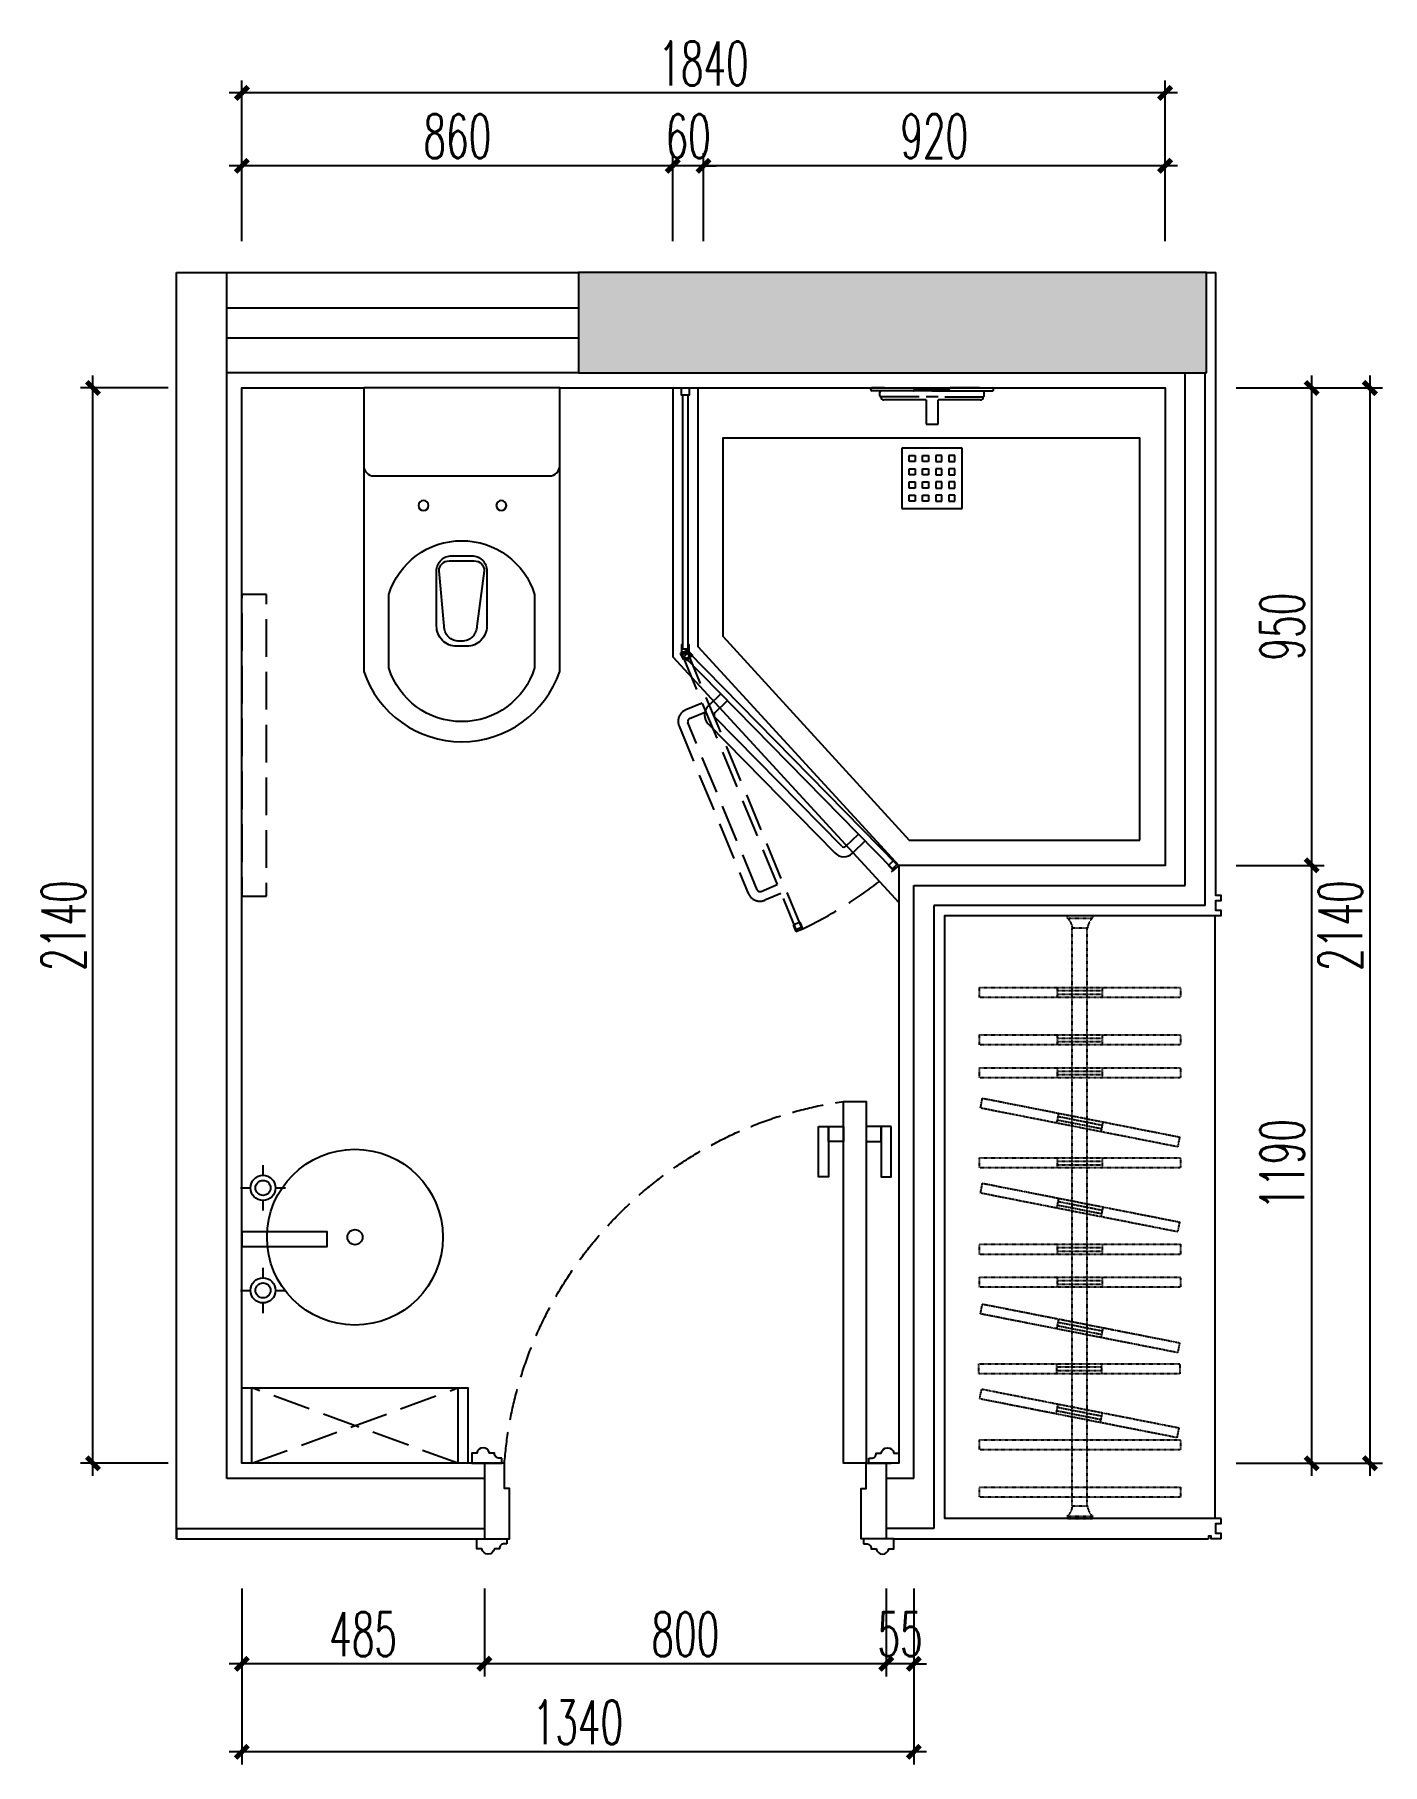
# Model space of a CAD drawing. Header units: inches. Extents: x 24920 to 61775, y 10942 to 38819.
# Drawn here: x 45082 to 47765, y 28575 to 32017 of the extents above; entities that cross this region are included whole.
import ezdxf

# ---------------------------------------------------------------- set-up
doc = ezdxf.new("R2010")
doc.units = ezdxf.units.IN
doc.header["$MEASUREMENT"] = 0
doc.header["$PDMODE"] = 1
doc.linetypes.add('DASH', pattern=[0.35, 0.25, -0.1])
doc.linetypes.add('M-HIDDEN', pattern=[1.875, 1.25, -0.625])
for name, color, linetype in [('BS-SHORT CABINET', 40, 'Continuous'), ('COLUMN', 200, 'Continuous'), ('DOOR', 60, 'Continuous'), ('Doors', 60, 'Continuous'), ('DS-4BS-FINISH', 20, 'Continuous'), ('DS-HIGH-CABINET', 40, 'Continuous'), ('FF-FIXT', 2, 'Continuous'), ('FF-FURN', 51, 'Continuous'), ('FINSH--GLASS', 14, 'Continuous'), ('STAIR', 30, 'Continuous'), ('WALL', 2, 'Continuous'), ('WINDOW', 4, 'Continuous')]:
    doc.layers.add(name, color=color, linetype=linetype)
doc.styles.add('DIM', font='simplex.shx', dxfattribs={"width": 0.6, "bigfont": 'extfont.shx'})
doc.dimstyles.new('1比25', dxfattribs={"dimscale": 25, "dimtxt": 3.5, "dimasz": 1, "dimexe": 1, "dimexo": 1, "dimgap": 0.6, "dimtad": 1, "dimdec": 0, "dimrnd": 5, "dimzin": 0, "dimdsep": 46, "dimtxsty": 'DIM', "dimblk": 'ARCHTICK', "dimcen": 0.09, "dimdle": 1, "dimclrd": 1, "dimclre": 1, "dimclrt": 1, "dimadec": 0, "dimazin": 0, "dimtfac": 1, "dimtdec": 0, "dimtix": 1, "dimtmove": 2, "dimatfit": 3, "dimldrblk": '引线箭头（自定义）', "dimfxl": 0, "dimtolj": 1, "dimtzin": 0, "dimarcsym": 0})

# ---------------------------------------------------------------- blocks, each defined once
blk = doc.blocks.new('EWDRGTFH')
for p, q in [((242785.8, 254771.4), (242785.8, 254796.6)), ((242789.4, 254799), (242788.2, 254799)), ((242791.8, 254676.6), (242791.8, 254796.6)), ((242801.4, 254780.7), (242794.2, 254780.7)), ((242803.8, 254778.8), (242803.8, 254778.8)), ((242785.8, 254771.4), (242785.8, 254713.5)), ((242803.8, 254702.3), (242803.8, 254778.3)), ((242809.8, 254772.8), (242809.8, 254688.8)), ((242789.4, 254711.1), (242788.2, 254711.1)), ((242788.2, 254642.1), (242788.2, 254711.1)), ((242791.8, 254676.6), (242791.8, 254556.6)), ((242803.8, 254688.8), (242803.8, 254664.8)), ((242857.8, 254688.8), (242809.8, 254688.8)), ((242857.8, 254664.8), (242857.8, 254688.8)), ((242789.4, 254642.1), (242788.2, 254642.1)), ((242803.8, 254650.9), (242803.8, 254574.8)), ((242809.8, 254664.8), (242857.8, 254664.8)), ((242809.8, 254664.8), (242809.8, 254580.8)), ((242785.8, 254581.8), (242785.8, 254639.7)), ((242785.8, 254581.8), (242785.8, 254556.6)), ((242801.4, 254572.9), (242794.2, 254572.9)), ((242803.8, 254574.8), (242803.8, 254574.8)), ((242789.4, 254554.7), (242788.2, 254554.7))]:
    blk.add_line(p, q)
at = {"ltscale": 3}
for p, q in [((242905.8, 254736.8), (242905.8, 254616.8)), ((243025.8, 254736.8), (242905.8, 254736.8)), ((243025.8, 254616.8), (243025.8, 254736.8)), ((242905.8, 254616.8), (243025.8, 254616.8))]:
    blk.add_line(p, q, dxfattribs=at)
at = {"color": 250}
for p, q in [((242920.2, 254722.4), (242920.2, 254710.4)), ((242932.2, 254722.4), (242920.2, 254722.4)), ((242920.2, 254710.4), (242932.2, 254710.4)), ((242932.2, 254710.4), (242932.2, 254722.4)), ((242946.6, 254722.4), (242946.6, 254710.4)), ((242958.6, 254722.4), (242946.6, 254722.4)), ((242946.6, 254710.4), (242958.6, 254710.4)), ((242958.6, 254710.4), (242958.6, 254722.4)), ((242973, 254722.4), (242973, 254710.4)), ((242985, 254722.4), (242973, 254722.4)), ((242973, 254710.4), (242985, 254710.4)), ((242985, 254710.4), (242985, 254722.4)), ((242999.4, 254722.4), (242999.4, 254710.4)), ((243011.4, 254722.4), (242999.4, 254722.4)), ((242999.4, 254710.4), (243011.4, 254710.4)), ((243011.4, 254710.4), (243011.4, 254722.4)), ((242920.2, 254696), (242920.2, 254684)), ((242932.2, 254696), (242920.2, 254696)), ((242920.2, 254684), (242932.2, 254684)), ((242932.2, 254684), (242932.2, 254696)), ((242946.6, 254696), (242946.6, 254684)), ((242958.6, 254696), (242946.6, 254696)), ((242946.6, 254684), (242958.6, 254684)), ((242958.6, 254684), (242958.6, 254696)), ((242973, 254696), (242973, 254684)), ((242985, 254696), (242973, 254696)), ((242973, 254684), (242985, 254684)), ((242985, 254684), (242985, 254696)), ((242999.4, 254696), (242999.4, 254684)), ((243011.4, 254696), (242999.4, 254696)), ((242999.4, 254684), (243011.4, 254684)), ((243011.4, 254684), (243011.4, 254696)), ((242920.2, 254657.6), (242920.2, 254669.6)), ((242920.2, 254669.6), (242932.2, 254669.6)), ((242932.2, 254657.6), (242920.2, 254657.6)), ((242920.2, 254631.2), (242920.2, 254643.2)), ((242920.2, 254643.2), (242932.2, 254643.2)), ((242932.2, 254669.6), (242932.2, 254657.6)), ((242932.2, 254643.2), (242932.2, 254631.2)), ((242946.6, 254657.6), (242946.6, 254669.6)), ((242946.6, 254669.6), (242958.6, 254669.6)), ((242958.6, 254657.6), (242946.6, 254657.6)), ((242946.6, 254631.2), (242946.6, 254643.2)), ((242946.6, 254643.2), (242958.6, 254643.2)), ((242958.6, 254669.6), (242958.6, 254657.6)), ((242958.6, 254643.2), (242958.6, 254631.2)), ((242973, 254657.6), (242973, 254669.6)), ((242973, 254669.6), (242985, 254669.6)), ((242985, 254657.6), (242973, 254657.6)), ((242973, 254631.2), (242973, 254643.2)), ((242973, 254643.2), (242985, 254643.2)), ((242985, 254669.6), (242985, 254657.6)), ((242985, 254643.2), (242985, 254631.2)), ((242999.4, 254657.6), (242999.4, 254669.6)), ((242999.4, 254669.6), (243011.4, 254669.6)), ((243011.4, 254657.6), (242999.4, 254657.6)), ((242999.4, 254631.2), (242999.4, 254643.2)), ((242999.4, 254643.2), (243011.4, 254643.2)), ((243011.4, 254669.6), (243011.4, 254657.6)), ((243011.4, 254643.2), (243011.4, 254631.2)), ((242932.2, 254631.2), (242920.2, 254631.2)), ((242958.6, 254631.2), (242946.6, 254631.2)), ((242985, 254631.2), (242973, 254631.2)), ((243011.4, 254631.2), (242999.4, 254631.2))]:
    blk.add_line(p, q, dxfattribs=at)
for centre, major_axis, start_param, end_param in [((242788.2, 254796.6), (1.7, -1.7), 2.356194, 3.926991), ((242789.4, 254796.6), (-1.7, -1.7), 2.356194, 3.926991), ((242794.2, 254778.3), (1.7, -1.7), 2.356194, 3.926991), ((242801.4, 254778.3), (-1.7, -1.7), 2.356194, 3.926991), ((242803.8, 254772.8), (4.24, -4.24), 0.785398, 2.356194), ((242788.2, 254713.5), (-1.7, -1.7), 5.497787, 7.068583), ((242789.4, 254713.5), (1.7, -1.7), -0.785398, 0.785398), ((242788.2, 254639.7), (-1.7, -1.7), 3.926991, 5.497787), ((242789.4, 254639.7), (-1.7, -1.7), 2.356194, 3.926991), ((242794.2, 254575.3), (1.7, -1.7), 3.926991, 5.497787), ((242801.4, 254575.3), (1.7, -1.7), -0.785398, 0.785398), ((242803.8, 254580.8), (4.24, -4.24), -0.785398, 0.785398), ((242803.8, 254580.8), (4.24, -4.24), -0.785398, 0.785398), ((242788.2, 254557.1), (1.7, -1.7), 3.926991, 5.497787), ((242789.4, 254557.1), (-1.7, -1.7), 0.785398, 2.356194)]:
    blk.add_ellipse(centre, major_axis=major_axis, ratio=1, start_param=start_param, end_param=end_param)
blk = doc.blocks.new('*U173')
at = {"layer": 'DOOR'}
for points in [[(45354, 28435.5), (45354, 28415.5), (45454, 28415.5), (45454, 28435.5)], [(45384, 28415.5), (45354, 28415.5), (45354, 28385.5), (45384, 28385.5)], [(46024, 28340.5), (46024, 28385.5), (45304, 28385.5), (45304, 28340.5)], [(45384, 28310.5), (45354, 28310.5), (45354, 28340.5), (45384, 28340.5)], [(45354, 28290.5), (45354, 28310.5), (45454, 28310.5), (45454, 28290.5)]]:
    blk.add_lwpolyline(points, close=True, dxfattribs=at)
at = {"layer": 'DOOR', "color": 8, "linetype": 'DASH', "ltscale": 250}
blk.add_arc((46085.2, 28273.8), 789.1, 94.4448, 171.8599, dxfattribs=at)
at = {"layer": 'Doors'}
for points in [[(46014.1, 29065.5), (46014.1, 29070.5, 0.440124), (46003.8, 29080.5), (46003.8, 29090.5, -0.842086), (46003.8, 29115.5), (46003.8, 29125.5), (46024.1, 29125.5), (46024.1, 29065.5)], [(46184.1, 29055.5), (46184.1, 29060.5, -0.440124), (46194.3, 29070.5), (46194.3, 29080.5, 0.842086), (46194.3, 29105.5), (46194.3, 29115.5), (46174.1, 29115.5), (46174.1, 29055.5)], [(46014.1, 28335.5), (46014.1, 28330.5, -0.440124), (46003.8, 28320.5), (46003.8, 28310.5, 0.842086), (46003.8, 28285.5), (46003.8, 28275.5), (46024.1, 28275.5), (46024.1, 28335.5)], [(46184.1, 28345.5), (46184.1, 28340.5, 0.440124), (46194.3, 28330.5), (46194.3, 28320.5, -0.842086), (46194.3, 28295.5), (46194.3, 28285.5), (46174.1, 28285.5), (46174.1, 28345.5)]]:
    blk.add_lwpolyline(points, format="xyb", close=True, dxfattribs=at)
for points in [[(46174.1, 29100.5), (46174.1, 29050.5), (46074.1, 29050.5), (46074.1, 29060.5), (46024, 29060.5), (46024, 29110.5), (46024.1, 29110.5), (46024.1, 29100.5)], [(46174.1, 28300.5), (46174.1, 28350.5), (46074.1, 28350.5), (46074.1, 28340.5), (46024, 28340.5), (46024, 28290.5), (46024.1, 28290.5), (46024.1, 28300.5)]]:
    blk.add_lwpolyline(points, close=True, dxfattribs=at)
blk = doc.blocks.new('j7887')
at = {"layer": 'DOOR'}
for p, q in [((67511.1, 24214.9, 0), (67151.1, 24214.9, 0)), ((67126.1, 24154.9, 0), (67126.1, 24189.9, 0)), ((67126.1, 24154.9, 0), (67126.1, 24189.9, 0)), ((67145.1, 24189.9, 0), (67145.1, 24154.9, 0)), ((67151.1, 24195.9, 0), (67511.1, 24195.9, 0)), ((67517.1, 24189.9, 0), (67517.1, 24154.9, 0)), ((67536.1, 24154.9, 0), (67536.1, 24189.9, 0))]:
    blk.add_line(p, q, dxfattribs=at)
at = {"layer": 'DOOR', "elevation": 0}
for points in [[(67044.3, 24141.3), (67058.3, 24141.3), (67058.3, 24156.3), (67044.3, 24156.3)], [(67048.3, 24154.9), (67048.3, 24142.8), (67640.3, 24142.8), (67640.3, 24154.9)], [(67644.3, 24141.3), (67630.3, 24141.3), (67630.3, 24156.3), (67644.3, 24156.3)]]:
    blk.add_lwpolyline(points, close=True, dxfattribs=at)
at = {"layer": 'DOOR'}
for centre, radius, start, end in [((67151.1, 24189.9, 0), 25, 90, 180), ((67511.1, 24189.9, 0), 25, 0, 90), ((67151.1, 24189.9, 0), 6, 90, 180), ((67511.1, 24189.9, 0), 6, 0, 90)]:
    blk.add_arc(centre, radius, start, end, dxfattribs=at)
blk = doc.blocks.new('A$C68853E70')
at = {"color": 251}
blk.add_wipeout([(0, 195), (0, -195), (564, -195), (591.7, -183.3), (614.9, -169.5), (641.2, -148), (661.7, -125.1), (677.5, -100.9), (692.4, -68.6), (701.6, -31.5), (703.4, 15.6), (701, 35.8), (696.2, 55.8), (680.6, 95.7), (650.2, 139.6), (614.2, 169.8), (578.6, 189.2), (564, 195)], dxfattribs=at)
blk.add_lwpolyline([(0, 195), (564, 195, -0.717949), (564, -195), (0, -195)], format="xyb")
for points in [[(0, -195), (0, 195), (155, 195, -0.414214), (175, 175), (175, -175, -0.414214), (155, -195)], [(557.1, 145), (410.9, 145, 0.737464), (410.9, -145), (557.1, -145, 0.737464)]]:
    blk.add_lwpolyline(points, format="xyb", close=True)
at = {"color": 8}
for points in [[(334, 20), (334, -20, 0.414214), (364, -50), (474, -50, 0.414214), (514, -10), (514, 10, 0.414214), (474, 50), (364, 50, 0.414214)], [(344, 25), (344, -25, 0.414214), (364, -45), (474, -30, 0.414214), (504, 0), (504, 5, 0.414214), (474, 35), (364, 45, 0.414214)]]:
    blk.add_lwpolyline(points, format="xyb", close=True, dxfattribs=at)
for centre in [(234, 76.1), (234, -78.9)]:
    blk.add_circle(centre, 10, dxfattribs=at)
blk = doc.blocks.new('23')
at = {"layer": 'DOOR', "color": 250, "linetype": 'DASH', "ltscale": 300}
for p, q in [((67121.5, 24466.2), (66864.7, 24213.9)), ((66878, 24200.4), (67134.8, 24452.7)), ((67143.3, 24452.6), (67167.8, 24427.6)), ((67181.4, 24440.9), (67156.9, 24465.9)), ((66888.9, 24153.6), (66864.4, 24178.6)), ((66888.9, 24153.6), (66864.4, 24178.6)), ((66877.9, 24191.9), (66902.5, 24166.9))]:
    blk.add_line(p, q, dxfattribs=at)
for points in [[(66833.4, 24099.1), (66841.9, 24090.5), (67264.2, 24505.4), (67255.8, 24514)], [(67268.1, 24507.1), (67258.1, 24497.3), (67247.6, 24508), (67257.6, 24517.8)], [(66840.1, 24086.7), (66850.1, 24096.5), (66839.6, 24107.2), (66829.6, 24097.4)]]:
    blk.add_lwpolyline(points, close=True, dxfattribs=at)
for centre, radius, start, end in [((67139, 24448.4), 25, 44.4902, 134.4902), ((67139, 24448.4), 6, 44.4902, 134.4902), ((66882.2, 24196.1), 25, 134.4902, 224.4902), ((66882.2, 24196.1), 6, 134.4902, 224.4902)]:
    blk.add_arc(centre, radius, start, end, dxfattribs=at)
blk = doc.blocks.new('_ArchTick')
at = {"color": 0, "linetype": 'ByBlock', "const_width": 0.4}
blk.add_lwpolyline([(-0.5, -0.5), (0.5, 0.5)], dxfattribs=at)
blk = doc.blocks.new('*D953')
at = {"color": 1, "lineweight": -2, "transparency": 16777216}
for p, q in [((47552, 30577.9), (47727, 30577.9)), ((47702, 29362.9), (47702, 30602.9)), ((47552, 29387.9), (47727, 29387.9))]:
    blk.add_line(p, q, dxfattribs=at)
at = {"layer": 'Defpoints', "color": 0, "transparency": 16777216}
for p in [(46919.6, 30577.9), (47702, 30577.9), (46880.2, 29387.9)]:
    blk.add_point(p, dxfattribs=at)
at = {"color": 1, "lineweight": -2, "transparency": 16777216, "xscale": 25, "yscale": 25, "zscale": 25}
for p, rotation in [((47702, 30577.9), 90), ((47702, 29387.9), 270)]:
    blk.add_blockref('_ArchTick', p, dxfattribs=dict(at, rotation=rotation))
at = {"color": 1, "transparency": 16777216, "insert": (47643.2, 29982.9), "char_height": 87.5, "attachment_point": 5, "rotation": 90, "style": 'DIM'}
blk.add_mtext('\\A1;1190', dxfattribs=at)
blk = doc.blocks.new('引线箭头（自定义）')
at = {"linetype": 'ByBlock', "lineweight": -2}
h = blk.add_hatch(color=8, dxfattribs=at)
h.dxf.hatch_style = 1
h.paths.add_polyline_path([(-1.2, -0.96), (-0.31, 0), (-1.2, 0.96), (-0.91, 1.21), (0, 0), (-0.91, -1.21)])
at = {"color": 0, "linetype": 'ByBlock', "lineweight": -2}
blk.add_line((-0.31, 0), (-4.75, 0), dxfattribs=at)
blk.add_lwpolyline([(-1.2, -0.96), (-0.31, 0), (-1.2, 0.96), (-0.91, 1.21), (0, 0), (-0.91, -1.21)], close=True, dxfattribs=at)
blk = doc.blocks.new('*D954')
at = {"color": 1, "lineweight": -2, "transparency": 16777216}
for p, q in [((47702, 30552.9), (47702, 31552.9)), ((47552, 31527.9), (47727, 31527.9)), ((47552, 30577.9), (47727, 30577.9))]:
    blk.add_line(p, q, dxfattribs=at)
at = {"layer": 'Defpoints', "color": 0, "transparency": 16777216}
for p in [(47410.2, 31527.9), (47702, 31527.9), (46919.6, 30577.9)]:
    blk.add_point(p, dxfattribs=at)
at = {"color": 1, "lineweight": -2, "transparency": 16777216, "xscale": 25, "yscale": 25, "zscale": 25}
for p, rotation in [((47702, 31527.9), 90), ((47702, 30577.9), 270)]:
    blk.add_blockref('_ArchTick', p, dxfattribs=dict(at, rotation=rotation))
at = {"color": 1, "transparency": 16777216, "insert": (47643.2, 31052.9), "char_height": 87.5, "attachment_point": 5, "rotation": 90, "style": 'DIM'}
blk.add_mtext('\\A1;950', dxfattribs=at)
blk = doc.blocks.new('*D955')
at = {"color": 1, "lineweight": -2, "transparency": 16777216}
for p, q in [((46491.4, 31820.1), (46491.4, 31995.1)), ((47410.2, 31820.1), (47410.2, 31995.1)), ((47435.2, 31970.1), (46466.4, 31970.1))]:
    blk.add_line(p, q, dxfattribs=at)
at = {"layer": 'Defpoints', "color": 0, "transparency": 16777216}
for p in [(46491.4, 31970.1), (46491.4, 31527.9), (47410.2, 31527.9)]:
    blk.add_point(p, dxfattribs=at)
at = {"color": 1, "lineweight": -2, "transparency": 16777216, "xscale": 25, "yscale": 25, "zscale": 25, "rotation": 180}
blk.add_blockref('_ArchTick', (46491.4, 31970.1), dxfattribs=at)
at = {"color": 1, "lineweight": -2, "transparency": 16777216, "xscale": 25, "yscale": 25, "zscale": 25}
blk.add_blockref('_ArchTick', (47410.2, 31970.1), dxfattribs=at)
at = {"color": 1, "transparency": 16777216, "insert": (46950.8, 32028.9), "char_height": 87.5, "attachment_point": 5, "style": 'DIM'}
blk.add_mtext('\\A1;920', dxfattribs=at)
blk = doc.blocks.new('*D956')
at = {"color": 1, "lineweight": -2, "transparency": 16777216}
for p, q in [((46430.2, 31820.1), (46430.2, 31995.1)), ((46491.4, 31820.1), (46491.4, 31995.1)), ((46430.2, 31970.1), (46405.2, 31970.1)), ((46491.4, 31970.1), (46430.2, 31970.1)), ((46491.4, 31970.1), (46516.4, 31970.1))]:
    blk.add_line(p, q, dxfattribs=at)
at = {"layer": 'Defpoints', "color": 0, "transparency": 16777216}
for p in [(46430.2, 31970.1), (46430.2, 31527.9), (46491.4, 31527.9)]:
    blk.add_point(p, dxfattribs=at)
at = {"color": 1, "lineweight": -2, "transparency": 16777216, "xscale": 25, "yscale": 25, "zscale": 25}
blk.add_blockref('_ArchTick', (46430.2, 31970.1), dxfattribs=at)
at = {"color": 1, "lineweight": -2, "transparency": 16777216, "xscale": 25, "yscale": 25, "zscale": 25, "rotation": 180}
blk.add_blockref('_ArchTick', (46491.4, 31970.1), dxfattribs=at)
at = {"color": 1, "transparency": 16777216, "insert": (46460.8, 32028.9), "char_height": 87.5, "attachment_point": 5, "style": 'DIM'}
blk.add_mtext('\\A1;60', dxfattribs=at)
blk = doc.blocks.new('*D957')
at = {"color": 1, "lineweight": -2, "transparency": 16777216}
for p, q in [((45572.5, 31820.1), (45572.5, 31995.1)), ((46430.2, 31820.1), (46430.2, 31995.1)), ((46455.2, 31970.1), (45547.5, 31970.1))]:
    blk.add_line(p, q, dxfattribs=at)
at = {"layer": 'Defpoints', "color": 0, "transparency": 16777216}
for p in [(45572.5, 31970.1), (45572.5, 31527.9), (46430.2, 31527.9)]:
    blk.add_point(p, dxfattribs=at)
at = {"color": 1, "lineweight": -2, "transparency": 16777216, "xscale": 25, "yscale": 25, "zscale": 25, "rotation": 180}
blk.add_blockref('_ArchTick', (45572.5, 31970.1), dxfattribs=at)
at = {"color": 1, "lineweight": -2, "transparency": 16777216, "xscale": 25, "yscale": 25, "zscale": 25}
blk.add_blockref('_ArchTick', (46430.2, 31970.1), dxfattribs=at)
at = {"color": 1, "transparency": 16777216, "insert": (46001.4, 32028.9), "char_height": 87.5, "attachment_point": 5, "style": 'DIM'}
blk.add_mtext('\\A1;860', dxfattribs=at)
blk = doc.blocks.new('*D958')
at = {"color": 1, "lineweight": -2, "transparency": 16777216}
for p, q in [((46855.2, 29138.9), (46855.2, 28963.9)), ((46910.2, 29138.9), (46910.2, 28963.9)), ((46855.2, 28988.9), (46830.2, 28988.9)), ((46910.2, 28988.9), (46855.2, 28988.9)), ((46910.2, 28988.9), (46935.2, 28988.9))]:
    blk.add_line(p, q, dxfattribs=at)
at = {"layer": 'Defpoints', "color": 0, "transparency": 16777216}
for p in [(46855.2, 29357.9), (46910.2, 29357.9), (46855.2, 28988.9)]:
    blk.add_point(p, dxfattribs=at)
at = {"color": 1, "lineweight": -2, "transparency": 16777216, "xscale": 25, "yscale": 25, "zscale": 25}
blk.add_blockref('_ArchTick', (46855.2, 28988.9), dxfattribs=at)
at = {"color": 1, "lineweight": -2, "transparency": 16777216, "xscale": 25, "yscale": 25, "zscale": 25, "rotation": 180}
blk.add_blockref('_ArchTick', (46910.2, 28988.9), dxfattribs=at)
at = {"color": 1, "transparency": 16777216, "insert": (46882.7, 29047.6), "char_height": 87.5, "attachment_point": 5, "style": 'DIM'}
blk.add_mtext('\\A1;55', dxfattribs=at)
blk = doc.blocks.new('*D959')
at = {"color": 1, "lineweight": -2, "transparency": 16777216}
for p, q in [((46055.2, 29138.9), (46055.2, 28963.9)), ((46855.2, 29138.9), (46855.2, 28963.9)), ((46880.2, 28988.9), (46030.2, 28988.9))]:
    blk.add_line(p, q, dxfattribs=at)
at = {"layer": 'Defpoints', "color": 0, "transparency": 16777216}
for p in [(46855.2, 29357.9), (46055.2, 29307.9), (46055.2, 28988.9)]:
    blk.add_point(p, dxfattribs=at)
at = {"color": 1, "lineweight": -2, "transparency": 16777216, "xscale": 25, "yscale": 25, "zscale": 25, "rotation": 180}
blk.add_blockref('_ArchTick', (46055.2, 28988.9), dxfattribs=at)
at = {"color": 1, "lineweight": -2, "transparency": 16777216, "xscale": 25, "yscale": 25, "zscale": 25}
blk.add_blockref('_ArchTick', (46855.2, 28988.9), dxfattribs=at)
at = {"color": 1, "transparency": 16777216, "insert": (46455.2, 29047.6), "char_height": 87.5, "attachment_point": 5, "style": 'DIM'}
blk.add_mtext('\\A1;800', dxfattribs=at)
blk = doc.blocks.new('*D960')
at = {"color": 1, "lineweight": -2, "transparency": 16777216}
for p, q in [((45572.5, 29138.9), (45572.5, 28963.9)), ((46055.2, 29138.9), (46055.2, 28963.9)), ((46080.2, 28988.9), (45547.5, 28988.9))]:
    blk.add_line(p, q, dxfattribs=at)
at = {"layer": 'Defpoints', "color": 0, "transparency": 16777216}
for p in [(45572.5, 29387.9), (46055.2, 29307.9), (45572.5, 28988.9)]:
    blk.add_point(p, dxfattribs=at)
at = {"color": 1, "lineweight": -2, "transparency": 16777216, "xscale": 25, "yscale": 25, "zscale": 25, "rotation": 180}
blk.add_blockref('_ArchTick', (45572.5, 28988.9), dxfattribs=at)
at = {"color": 1, "lineweight": -2, "transparency": 16777216, "xscale": 25, "yscale": 25, "zscale": 25}
blk.add_blockref('_ArchTick', (46055.2, 28988.9), dxfattribs=at)
at = {"color": 1, "transparency": 16777216, "insert": (45813.9, 29047.6), "char_height": 87.5, "attachment_point": 5, "style": 'DIM'}
blk.add_mtext('\\A1;485', dxfattribs=at)
blk = doc.blocks.new('*D961')
at = {"color": 1, "lineweight": -2, "transparency": 16777216}
for p, q in [((45572.5, 28963.7), (45572.5, 28788.7)), ((46910.2, 28963.7), (46910.2, 28788.7)), ((46935.2, 28813.7), (45547.5, 28813.7))]:
    blk.add_line(p, q, dxfattribs=at)
at = {"layer": 'Defpoints', "color": 0, "transparency": 16777216}
for p in [(45572.5, 29051.4), (46910.2, 29051.4), (45572.5, 28813.7)]:
    blk.add_point(p, dxfattribs=at)
at = {"color": 1, "lineweight": -2, "transparency": 16777216, "xscale": 25, "yscale": 25, "zscale": 25, "rotation": 180}
blk.add_blockref('_ArchTick', (45572.5, 28813.7), dxfattribs=at)
at = {"color": 1, "lineweight": -2, "transparency": 16777216, "xscale": 25, "yscale": 25, "zscale": 25}
blk.add_blockref('_ArchTick', (46910.2, 28813.7), dxfattribs=at)
at = {"color": 1, "transparency": 16777216, "insert": (46241.4, 28872.4), "char_height": 87.5, "attachment_point": 5, "style": 'DIM'}
blk.add_mtext('\\A1;1340', dxfattribs=at)
blk = doc.blocks.new('*D962')
at = {"color": 1, "lineweight": -2, "transparency": 16777216}
for p, q in [((47817.8, 31552.9), (47817.8, 29362.9)), ((47667.8, 31527.9), (47842.8, 31527.9)), ((47667.8, 29387.9), (47842.8, 29387.9))]:
    blk.add_line(p, q, dxfattribs=at)
at = {"layer": 'Defpoints', "color": 0, "transparency": 16777216}
for p in [(47611.7, 31527.9), (47611.7, 29387.9), (47817.8, 29387.9)]:
    blk.add_point(p, dxfattribs=at)
at = {"color": 1, "lineweight": -2, "transparency": 16777216, "xscale": 25, "yscale": 25, "zscale": 25}
for p, rotation in [((47817.8, 31527.9), 90), ((47817.8, 29387.9), 270)]:
    blk.add_blockref('_ArchTick', p, dxfattribs=dict(at, rotation=rotation))
at = {"color": 1, "transparency": 16777216, "insert": (47759, 30457.9), "char_height": 87.5, "attachment_point": 5, "rotation": 90, "style": 'DIM'}
blk.add_mtext('\\A1;2140', dxfattribs=at)
blk = doc.blocks.new('*D1245')
at = {"color": 1, "lineweight": -2, "transparency": 16777216}
for p, q in [((45276.1, 29362.9), (45276.1, 31552.9)), ((45426.1, 31527.9), (45251.1, 31527.9)), ((45426.1, 29387.9), (45251.1, 29387.9))]:
    blk.add_line(p, q, dxfattribs=at)
at = {"layer": 'Defpoints', "color": 0, "transparency": 16777216}
for p in [(45276.1, 31527.9), (45572.5, 31527.9), (45572.5, 29387.9)]:
    blk.add_point(p, dxfattribs=at)
at = {"color": 1, "lineweight": -2, "transparency": 16777216, "xscale": 25, "yscale": 25, "zscale": 25}
for p, rotation in [((45276.1, 31527.9), 90), ((45276.1, 29387.9), 270)]:
    blk.add_blockref('_ArchTick', p, dxfattribs=dict(at, rotation=rotation))
at = {"color": 1, "transparency": 16777216, "insert": (45217.3, 30457.9), "char_height": 87.5, "attachment_point": 5, "rotation": 90, "style": 'DIM'}
blk.add_mtext('\\A1;2140', dxfattribs=at)
blk = doc.blocks.new('*D1448')
at = {"color": 1, "lineweight": -2, "transparency": 16777216}
for p, q in [((45572.5, 31965), (45572.5, 32140)), ((47410.2, 31965), (47410.2, 32140)), ((47435.2, 32115), (45547.5, 32115))]:
    blk.add_line(p, q, dxfattribs=at)
at = {"layer": 'Defpoints', "color": 0, "transparency": 16777216}
for p in [(45572.5, 32115), (45572.5, 31907.6), (47410.2, 31907.6)]:
    blk.add_point(p, dxfattribs=at)
at = {"color": 1, "lineweight": -2, "transparency": 16777216, "xscale": 25, "yscale": 25, "zscale": 25, "rotation": 180}
blk.add_blockref('_ArchTick', (45572.5, 32115), dxfattribs=at)
at = {"color": 1, "lineweight": -2, "transparency": 16777216, "xscale": 25, "yscale": 25, "zscale": 25}
blk.add_blockref('_ArchTick', (47410.2, 32115), dxfattribs=at)
at = {"color": 1, "transparency": 16777216, "insert": (46491.4, 32173.8), "char_height": 87.5, "attachment_point": 5, "style": 'DIM'}
blk.add_mtext('\\A1;1840', dxfattribs=at)
blk = doc.blocks.new('ehgrehs')
h = blk.add_hatch(color=8)
h.dxf.hatch_style = 1
h.paths.add_polyline_path([(47492.7, 31557.9), (47492.7, 31757.5), (46242.7, 31757.5), (46242.7, 31557.9)])
at = {"color": 3}
for p, q in [((47492.7, 31757.5), (47511.5, 31757.5)), ((45442.5, 29257.9), (45442.5, 29237.9))]:
    blk.add_line(p, q, dxfattribs=at)
at = {"layer": 'BS-SHORT CABINET', "color": 250, "linetype": 'DASH', "ltscale": 300}
for p, q in [((46002.5, 29387.9), (45592.5, 29537.9)), ((45592.5, 29387.9), (46002.5, 29537.9))]:
    blk.add_line(p, q, dxfattribs=at)
at = {"layer": 'BS-SHORT CABINET'}
for points in [[(45572.5, 29387.9), (45572.5, 29537.9), (46022.5, 29537.9), (46022.5, 29387.9)], [(45592.5, 29387.9), (45592.5, 29537.9), (46002.5, 29537.9), (46002.5, 29387.9)]]:
    blk.add_lwpolyline(points, close=True, dxfattribs=at)
at = {"layer": 'COLUMN', "color": 4}
blk.add_line((45442.5, 31757.9), (45442.5, 31757.9), dxfattribs=at)
at = {"layer": 'DOOR', "color": 250, "linetype": 'DASH', "ltscale": 300}
blk.add_arc((46321.5, 31214.9), 847.3, 295.7354, 311.2572, dxfattribs=at)
at = {"layer": 'DS-4BS-FINISH', "color": 3}
blk.add_line((45442.5, 29237.9), (46050.2, 29237.9), dxfattribs=at)
for points in [[(47521.5, 29277.9), (46971.5, 29277.9), (46971.5, 30477.9), (47521.5, 30477.9), (47521.5, 30487.9), (47511.5, 30487.9), (47511.5, 30507.9), (47521.5, 30507.9), (47521.5, 30517.9), (47511.5, 30517.9), (47511.5, 31757.5)], [(46050.2, 29387.9), (45572.5, 29387.9), (45572.5, 31527.9), (47410.2, 31527.9), (47410.2, 30577.9), (46880.2, 30577.9), (46880.2, 29387.9), (46869.1, 29387.9)], [(47521.5, 29237.9), (47521.5, 29247.9), (47511.5, 29247.9), (47511.5, 29267.9), (47521.5, 29267.9), (47521.5, 29277.9)], [(46869.1, 29237.9), (47496.6, 29237.9)], [(47521.5, 29237.9), (47501.6, 29237.9), (47501.6, 29242.9), (47496.6, 29242.9), (47496.6, 29237.9)]]:
    blk.add_lwpolyline(points, dxfattribs=at)
at = {"layer": 'DS-HIGH-CABINET', "color": 45, "linetype": 'M-HIDDEN', "ltscale": 0.05}
for p, q in [((47215.9, 30472.9), (47265.9, 30472.9)), ((47224.4, 30452.9), (47224.4, 29302.9)), ((47254.4, 30452.9), (47254.4, 29302.9)), ((47195.9, 30315), (47195.9, 30335)), ((47195.9, 30328.5), (47285.9, 30328.5)), ((47285.9, 30315), (47285.9, 30335)), ((47195.9, 30321.5), (47285.9, 30321.5)), ((47195.9, 30220.6), (47195.9, 30240.6)), ((47195.9, 30234.1), (47285.9, 30234.1)), ((47195.9, 30227.1), (47285.9, 30227.1)), ((47285.9, 30220.6), (47285.9, 30240.6)), ((47195.9, 30155.1), (47195.9, 30175.1)), ((47195.9, 30168.6), (47285.9, 30168.6)), ((47195.9, 30161.6), (47285.9, 30161.6)), ((47285.9, 30155.1), (47285.9, 30175.1)), ((47194.8, 30064.9), (47198.6, 30084.6)), ((47196, 30071.3), (47284.4, 30053.9)), ((47197.4, 30078.2), (47285.7, 30060.8)), ((47283.1, 30047.6), (47287, 30067.2)), ((47195.9, 29975.6), (47195.9, 29995.6)), ((47195.9, 29989.1), (47285.9, 29989.1)), ((47285.9, 29975.6), (47285.9, 29995.6)), ((47195.9, 29982.1), (47285.9, 29982.1)), ((47194.8, 29895.7), (47198.6, 29915.4)), ((47196, 29902.1), (47284.4, 29884.7)), ((47197.4, 29909), (47285.7, 29891.6)), ((47283.1, 29878.4), (47287, 29898)), ((47195.9, 29803.7), (47195.9, 29823.7)), ((47195.9, 29817.2), (47285.9, 29817.2)), ((47285.9, 29803.7), (47285.9, 29823.7)), ((47195.9, 29810.2), (47285.9, 29810.2)), ((47195.9, 29738.1), (47195.9, 29758.1)), ((47195.9, 29751.6), (47285.9, 29751.6)), ((47195.9, 29744.6), (47285.9, 29744.6)), ((47285.9, 29738.1), (47285.9, 29758.1)), ((47194.8, 29655.4), (47198.6, 29675)), ((47196, 29661.8), (47284.4, 29644.4)), ((47197.4, 29668.7), (47285.7, 29651.3)), ((47283.1, 29638), (47287, 29657.7)), ((47194.4, 29566.1), (47194.4, 29586.1)), ((47194.4, 29579.6), (47284.4, 29579.6)), ((47194.4, 29572.6), (47284.4, 29572.6)), ((47284.4, 29566.1), (47284.4, 29586.1)), ((47193.4, 29486.2), (47197.2, 29505.8)), ((47194.6, 29492.6), (47282.9, 29475.2)), ((47196, 29499.5), (47284.3, 29482.1)), ((47281.7, 29468.8), (47285.5, 29488.5)), ((47255.9, 29302.9), (47225.9, 29302.9)), ((47215.9, 29282.9), (47265.9, 29282.9))]:
    blk.add_line(p, q, dxfattribs=at)
at = {"layer": 'DS-HIGH-CABINET'}
blk.add_line((47510.2, 29277.9), (47510.2, 30477.9), dxfattribs=at)
at = {"layer": 'DS-HIGH-CABINET', "color": 45, "linetype": 'M-HIDDEN', "ltscale": 0.05}
for points in [[(47215.9, 30472.9), (47215.9, 30477.9), (47265.9, 30477.9), (47265.9, 30472.9)], [(47255.9, 30452.9), (47225.9, 30452.9)], [(47215.9, 29282.9), (47215.9, 29277.9), (47265.9, 29277.9), (47265.9, 29282.9)]]:
    blk.add_lwpolyline(points, dxfattribs=at)
for points in [[(47040.9, 30335), (47440.9, 30335), (47440.9, 30315), (47040.9, 30315)], [(47040.9, 30240.6), (47440.9, 30240.6), (47440.9, 30220.6), (47040.9, 30220.6)], [(47040.9, 30175.1), (47440.9, 30175.1), (47440.9, 30155.1), (47040.9, 30155.1)], [(47046.6, 30114.5), (47439, 30037.3), (47435.2, 30017.7), (47042.7, 30094.8)], [(47040.9, 29995.6), (47440.9, 29995.6), (47440.9, 29975.6), (47040.9, 29975.6)], [(47046.6, 29945.3), (47439, 29868.1), (47435.2, 29848.5), (47042.7, 29925.6)], [(47040.9, 29823.7), (47440.9, 29823.7), (47440.9, 29803.7), (47040.9, 29803.7)], [(47040.9, 29758.1), (47440.9, 29758.1), (47440.9, 29738.1), (47040.9, 29738.1)], [(47046.6, 29704.9), (47439, 29627.8), (47435.2, 29608.1), (47042.7, 29685.3)], [(47039.4, 29586.1), (47439.4, 29586.1), (47439.4, 29566.1), (47039.4, 29566.1)], [(47045.1, 29535.7), (47437.6, 29458.6), (47433.8, 29438.9), (47041.3, 29516.1)], [(47040.9, 29434.8), (47440.9, 29434.8), (47440.9, 29414.8), (47040.9, 29414.8)], [(47040.9, 29340.5), (47440.9, 29340.5), (47440.9, 29320.5), (47040.9, 29320.5)]]:
    blk.add_lwpolyline(points, close=True, dxfattribs=at)
for centre, start, end in [((47197.2, 30451.1), 3.6534, 49.4767), ((47284.5, 30451.1), 130.5233, 176.3466), ((47197.2, 29304.8), 310.5233, 356.3466), ((47284.5, 29304.8), 183.6534, 229.4767)]:
    blk.add_arc(centre, 28.7, start, end, dxfattribs=at)
at = {"layer": 'FF-FIXT'}
for p, q in [((45614.6, 29961, 0.1), (45614.6, 29981, 0.1)), ((45569.6, 29936, 0.1), (45589.6, 29936, 0.1)), ((45639.6, 29936, 0.1), (45659.6, 29936, 0.1)), ((45614.6, 29891, 0.1), (45614.6, 29911, 0.1)), ((45614.6, 29757, 0.1), (45614.6, 29777, 0.1)), ((45569.6, 29732, 0.1), (45589.6, 29732, 0.1)), ((45639.6, 29732, 0.1), (45659.6, 29732, 0.1)), ((45614.6, 29687, 0.1), (45614.6, 29707, 0.1))]:
    blk.add_line(p, q, dxfattribs=at)
at = {"layer": 'FF-FIXT', "color": 250}
for points in [[(46430.2, 31527.9), (46430.2, 30992.6), (46880.2, 30504)], [(46480.2, 31527.9), (46480.2, 31013.3), (46880.2, 30577.9)]]:
    blk.add_lwpolyline(points, dxfattribs=at)
blk.add_lwpolyline([(47360.2, 30627.9), (47360.2, 31427.9), (46530.2, 31427.9), (46530.2, 31034), (46901, 30627.9)], close=True, dxfattribs=at)
at = {"layer": 'FF-FIXT'}
blk.add_lwpolyline([(45572.5, 29848.6), (45572.5, 29819.4), (45742.5, 29819.4), (45742.5, 29848.6)], close=True, dxfattribs=at)
for centre, radius in [((45797.6, 29837.9), 175), ((45614.6, 29936, 0.1), 25), ((45614.6, 29936, 0.1), 15), ((45797.6, 29837.9), 15), ((45614.6, 29732, 0.1), 25), ((45614.6, 29732, 0.1), 15)]:
    blk.add_circle(centre, radius, dxfattribs=at)
at = {"layer": 'FF-FURN', "linetype": 'DASH', "ltscale": 300, "flags": 128}
blk.add_lwpolyline([(45572.5, 30516.7), (45621.4, 30516.7), (45621.4, 31116.9), (45572.5, 31116.9)], close=True, dxfattribs=at)
at = {"layer": 'FINSH--GLASS'}
blk.add_lwpolyline([(46462.7, 31527.9), (46462.7, 31513.9), (46447.7, 31513.9), (46447.7, 31527.9)], close=True, dxfattribs=at)
for points in [[(46460.2, 31513.9), (46460.2, 31007.9), (46450.2, 31007.9), (46450.2, 31513.9)], [(46450.2, 31016.9), (46447.7, 31016.9), (46447.7, 31002.9), (46462.7, 31002.9), (46462.7, 31016.9), (46460.2, 31016.9)]]:
    blk.add_lwpolyline(points, dxfattribs=at)
at = {"layer": 'STAIR', "color": 4}
blk.add_line((45442.5, 30807.9), (45442.5, 31557.9), dxfattribs=at)
at = {"layer": 'WALL', "color": 4}
for p, q in [((45442.5, 31757.9), (45542.5, 31757.9)), ((45442.5, 30807.9), (45442.5, 31757.9)), ((45542.5, 29357.9), (45542.5, 31757.9)), ((45442.5, 29237.9), (45442.5, 31557.9)), ((47450.2, 30537.9), (47450.2, 31557.9)), ((47490.2, 30497.9), (47490.2, 31557.9)), ((46910.2, 29357.9), (46910.2, 30537.9)), ((46910.2, 30537.9), (47450.2, 30537.9)), ((47490.2, 30497.9), (46950.2, 30497.9)), ((46950.2, 30497.9), (46950.2, 29257.9)), ((46055.2, 29357.9), (45542.5, 29357.9)), ((46055.2, 29357.9), (46055.2, 29257.9)), ((46910.2, 29357.9), (46855.2, 29357.9)), ((46855.2, 29357.9), (46855.2, 29257.9)), ((45442.5, 29257.9), (46055.2, 29257.9)), ((46950.2, 29257.9), (46855.2, 29257.9))]:
    blk.add_line(p, q, dxfattribs=at)
at = {"layer": 'WALL', "color": 160}
for p in [(46242.8, 31557.9), (47242.5, 31557.9)]:
    blk.add_line(p, (47492.7, 31557.9), dxfattribs=at)
at = {"layer": 'WALL', "color": 4}
blk.add_lwpolyline([(47492.7, 31557.9), (47492.7, 31757.5), (46242.8, 31757.5), (46242.8, 31557.9)], close=True, dxfattribs=at)
at = {"layer": 'WINDOW', "color": 3}
for p, q in [((46242.8, 31687), (45542.5, 31687)), ((46242.8, 31627), (45542.5, 31627))]:
    blk.add_line(p, q, dxfattribs=at)
blk.add_lwpolyline([(45542.5, 31557.9), (45542.5, 31757.9), (46242.8, 31757.9), (46242.8, 31557.9)], close=True, dxfattribs=at)
for name, p, rotation in [('23', (43998.5, -40545), 68.01219188755812), ('j7887', (111085.7, -331.6, 0), 134.4902095120399)]:
    blk.add_blockref(name, p, dxfattribs=dict(rotation=rotation))
at = {"xscale": -1, "rotation": 90}
blk.add_blockref('*U173', (75155.7, 75412), dxfattribs=at)
at = {"layer": 'FF-FIXT', "rotation": 270}
blk.add_blockref('EWDRGTFH', (-207730.4, 274313.8), dxfattribs=at)
dim = blk.add_linear_dim(base=(45572.5, 32115), p1=(47410.2, 31907.6), p2=(45572.5, 31907.6), dimstyle='1比25', override={"dimarcsym": 1})
dim.commit()
dim.dimension.update_dxf_attribs({"geometry": '*D1448', "text_midpoint": (46491.4, 32173.8)})
for base, p1, p2, angle, picture, middle in [((46430.2, 31970.1), (46491.4, 31527.9), (46430.2, 31527.9), 180, '*D956', (46460.8, 32028.9)), ((46491.4, 31970.1), (47410.2, 31527.9), (46491.4, 31527.9), 180, '*D955', (46950.8, 32028.9)), ((47702, 31527.9), (46919.6, 30577.9), (47410.2, 31527.9), 90, '*D954', (47643.2, 31052.9)), ((47817.8, 29387.9), (47611.7, 31527.9), (47611.7, 29387.9), 90, '*D962', (47759, 30457.9)), ((47702, 30577.9), (46880.2, 29387.9), (46919.6, 30577.9), 90, '*D953', (47643.2, 29982.9)), ((45572.5, 28988.9), (46055.2, 29307.9), (45572.5, 29387.9), 180, '*D960', (45813.9, 29047.6)), ((46055.2, 28988.9), (46855.2, 29357.9), (46055.2, 29307.9), 180, '*D959', (46455.2, 29047.6)), ((46855.2, 28988.9), (46910.2, 29357.9), (46855.2, 29357.9), 180, '*D958', (46882.7, 29047.6)), ((45572.5, 28813.7), (46910.2, 29051.4), (45572.5, 29051.4), 180, '*D961', (46241.4, 28872.4))]:
    dim = blk.add_linear_dim(base=base, p1=p1, p2=p2, angle=angle, dimstyle='1比25')
    dim.commit()
    dim.dimension.update_dxf_attribs({"geometry": picture, "text_midpoint": middle})
dim = blk.add_linear_dim(base=(45276.1, 31527.9), p1=(45572.5, 29387.9), p2=(45572.5, 31527.9), angle=90, dimstyle='1比25', override={"dimarcsym": 1})
dim.commit()
dim.dimension.update_dxf_attribs({"geometry": '*D1245', "text_midpoint": (45217.3, 30457.9)})
at = {"layer": 'FF-FIXT', "linetype": 'Continuous', "xscale": -1, "rotation": 90}
blk.add_blockref('A$C68853E70', (46010.1, 31527.9), dxfattribs=at)
dim = blk.add_linear_dim(base=(45572.5, 31970.1), p1=(46430.2, 31527.9), p2=(45572.5, 31527.9), angle=180, dimstyle='1比25')
dim.commit()
dim.dimension.update_dxf_attribs({"geometry": '*D957', "text_midpoint": (46001.4, 32028.9)})

msp = doc.modelspace()

# ---------------------------------------------------------------- block references
msp.add_blockref('ehgrehs', (-78, -214))

doc.saveas('drawing.dxf')
